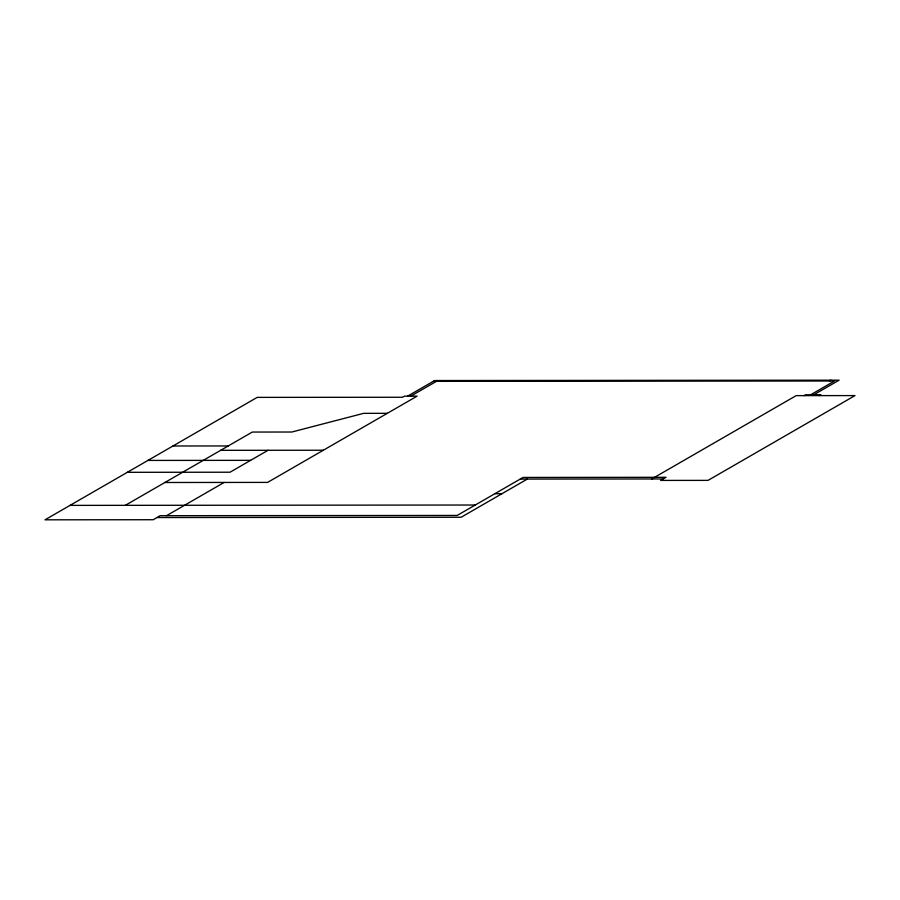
<?xml version="1.0" encoding="UTF-8"?>
<svg xmlns="http://www.w3.org/2000/svg" width="900" height="900" viewBox="0 0 900 900"><rect width="100%" height="100%" fill="white"/><g stroke="black" fill="none" stroke-linecap="round" stroke-linejoin="round"><path stroke-width="1.35" d="M125.314 505.339L252.315 432.056L291.814 432.022L363.611 413.348L387.315 413.325M268.043 450.293L230.029 472.219L127.35 472.309M166.5 515.7L224.145 482.445M407.599 396.157L434.678 380.531L839.104 380.183L813.769 394.796M410.76 396.157L437.839 380.531M527.321 479.07L461.126 517.264L157.016 517.534M651.724 478.969L796.151 395.64L855 395.584L708.041 480.375L660.645 480.42L666.034 477.304L523.058 477.439L457.189 515.441L160.189 515.7L153.214 519.727L45 519.817L257.197 397.384L402.548 397.26L404.449 396.157L417.082 396.146L267.593 482.4L164.903 482.49M804.049 395.629L805.477 394.808L820.879 394.796L819.45 395.618M829.395 381.015L830.812 380.183M810.607 394.808L834.525 381.004L433.26 381.364M172.958 445.995L228.251 445.95M220.646 450.326L323.336 450.236M147.938 460.429L250.616 460.339M520.211 479.081L663.176 478.957M494.876 493.695L501.986 493.695M70.02 505.384L475.234 505.024"/></g></svg>
